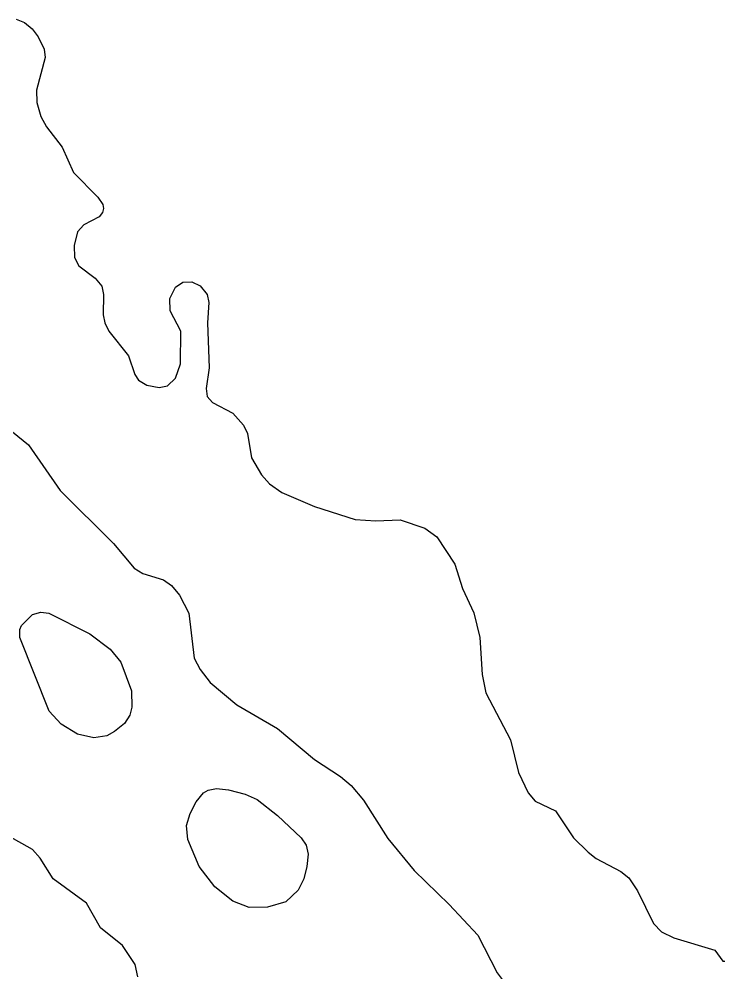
# Model space of a CAD drawing. Extents: x 474277 to 475042, y 254928 to 255625.
# Drawn here: x 474852.6 to 474865.85, y 255453.67 to 255471.57 of the extents above; entities that cross this region are included whole.
import ezdxf

# ---------------------------------------------------------------- set-up
doc = ezdxf.new("R2010")
doc.units = 0
doc.header["$MEASUREMENT"] = 0
doc.layers.add('BaseMapV2_DTM_export_MonNov09090547073261 — entities', color=1, linetype='CONTINUOUS')

msp = doc.modelspace()

# ---------------------------------------------------------------- linework, layer by layer
at = {"layer": 'BaseMapV2_DTM_export_MonNov09090547073261 — entities', "color": 15, "linetype": 'Continuous', "true_color": 0xb7484b}
for points in [[(474852.545, 255471.569, 82.5), (474852.699, 255471.504, 82.5), (474852.843, 255471.386, 82.5), (474852.958, 255471.233, 82.5), (474853.069, 255471.003, 82.5), (474853.09, 255470.85, 82.5), (474852.925, 255470.236, 82.5), (474852.934, 255470.006, 82.5), (474853.005, 255469.739, 82.5), (474853.112, 255469.546, 82.5), (474853.409, 255469.163, 82.5), (474853.619, 255468.692, 82.5), (474854.079, 255468.228, 82.5), (474854.17, 255468.089, 82.5), (474854.184, 255468.013, 82.5), (474854.166, 255467.936, 82.5), (474854.1, 255467.859, 82.5), (474853.815, 255467.706, 82.5), (474853.695, 255467.577, 82.5), (474853.629, 255467.322, 82.5), (474853.639, 255467.092, 82.5), (474853.72, 255466.939, 82.5), (474854.029, 255466.709, 82.5), (474854.153, 255466.556, 82.5), (474854.185, 255466.402, 82.5), (474854.175, 255466.019, 82.5), (474854.208, 255465.866, 82.5), (474854.284, 255465.712, 82.5), (474854.653, 255465.252, 82.5), (474854.769, 255464.9, 82.5), (474854.837, 255464.792, 82.5), (474854.999, 255464.7, 82.5), (474855.229, 255464.657, 82.5), (474855.382, 255464.686, 82.5), (474855.536, 255464.828, 82.5), (474855.628, 255465.099, 82.5), (474855.632, 255465.712, 82.5), (474855.432, 255466.096, 82.5), (474855.426, 255466.326, 82.5), (474855.536, 255466.541, 82.5), (474855.674, 255466.632, 82.5), (474855.842, 255466.637, 82.5), (474855.996, 255466.563, 82.5), (474856.127, 255466.402, 82.5), (474856.158, 255466.249, 82.5), (474856.136, 255465.866, 82.5), (474856.168, 255465.022, 82.5), (474856.109, 255464.639, 82.5), (474856.127, 255464.485, 82.5), (474856.226, 255464.376, 82.5), (474856.609, 255464.173, 82.5), (474856.811, 255463.949, 82.5), (474856.884, 255463.795, 82.5), (474856.963, 255463.335, 82.5), (474857.146, 255463.018, 82.5), (474857.299, 255462.848, 82.5), (474857.529, 255462.683, 82.5), (474858.143, 255462.425, 82.5), (474858.909, 255462.179, 82.5), (474859.293, 255462.152, 82.5), (474859.753, 255462.172, 82.5), (474860.213, 255462.017, 82.5), (474860.443, 255461.852, 82.5), (474860.778, 255461.342, 82.5), (474860.923, 255460.882, 82.5), (474861.133, 255460.429, 82.5), (474861.245, 255459.962, 82.5), (474861.293, 255459.271, 82.5), (474861.363, 255458.928, 82.5), (474861.824, 255458.045, 82.5), (474861.976, 255457.433, 82.5), (474862.156, 255457.048, 82.5), (474862.289, 255456.895, 82.5), (474862.666, 255456.709, 82.5), (474863.005, 255456.204, 82.5), (474863.28, 255455.934, 82.5), (474863.433, 255455.818, 82.5), (474863.893, 255455.574, 82.5), (474864.047, 255455.452, 82.5), (474864.21, 255455.208, 82.5), (474864.507, 255454.597, 82.5), (474864.657, 255454.441, 82.5), (474864.89, 255454.331, 82.5), (474865.657, 255454.096, 82.5), (474865.81, 255453.89, 82.5), (474865.849, 255453.89, 82.5)], [(474851.935, 255464.255, 82.75), (474852.775, 255463.578, 82.75), (474853.368, 255462.722, 82.75), (474854.368, 255461.725, 82.75), (474854.759, 255461.265, 82.75), (474854.922, 255461.167, 82.75), (474855.306, 255461.049, 82.75), (474855.459, 255460.937, 82.75), (474855.612, 255460.76, 82.75), (474855.782, 255460.422, 82.75), (474855.884, 255459.578, 82.75), (474855.996, 255459.366, 82.75), (474856.185, 255459.118, 82.75), (474856.686, 255458.702, 82.75), (474857.452, 255458.256, 82.75), (474858.143, 255457.673, 82.75), (474858.63, 255457.355, 82.75), (474858.833, 255457.188, 82.75), (474859.063, 255456.912, 82.75), (474859.523, 255456.195, 82.75), (474860.013, 255455.591, 82.75), (474860.673, 255454.952, 82.75), (474861.21, 255454.376, 82.75), (474861.575, 255453.674, 82.75), (474861.683, 255453.521, 82.75)], [(474854.243, 255458.121, 83), (474854.002, 255458.083, 83), (474853.695, 255458.151, 83), (474853.389, 255458.335, 83), (474853.162, 255458.581, 83), (474852.609, 255459.962, 83), (474852.612, 255460.115, 83), (474852.642, 255460.192, 83), (474852.852, 255460.396, 83), (474853.005, 255460.438, 83), (474853.159, 255460.418, 83), (474853.925, 255460.035, 83), (474854.309, 255459.747, 83), (474854.507, 255459.501, 83), (474854.705, 255458.965, 83), (474854.717, 255458.658, 83), (474854.675, 255458.505, 83), (474854.575, 255458.351, 83), (474854.39, 255458.198, 83), (474854.243, 255458.121, 83)], [(474857.26, 255454.901, 83), (474856.916, 255454.897, 83), (474856.609, 255455.014, 83), (474856.272, 255455.284, 83), (474855.976, 255455.668, 83), (474855.766, 255456.176, 83), (474855.743, 255456.434, 83), (474855.807, 255456.664, 83), (474855.919, 255456.879, 83), (474856.058, 255457.048, 83), (474856.149, 255457.102, 83), (474856.302, 255457.128, 83), (474856.532, 255457.103, 83), (474856.839, 255457.025, 83), (474857.069, 255456.927, 83), (474857.452, 255456.625, 83), (474857.893, 255456.204, 83), (474857.989, 255456.067, 83), (474858.023, 255455.898, 83), (474858.001, 255455.668, 83), (474857.941, 255455.438, 83), (474857.836, 255455.225, 83), (474857.606, 255455.006, 83), (474857.26, 255454.901, 83)], [(474854.824, 255453.597, 82.75), (474854.779, 255453.827, 82.75), (474854.539, 255454.187, 82.75), (474854.128, 255454.518, 82.75), (474853.866, 255454.978, 82.75), (474853.235, 255455.434, 82.75), (474852.992, 255455.821, 82.75), (474852.852, 255455.983, 82.75), (474852.392, 255456.241, 82.75)]]:
    msp.add_polyline3d(points, dxfattribs=at)

doc.saveas('drawing.dxf')
